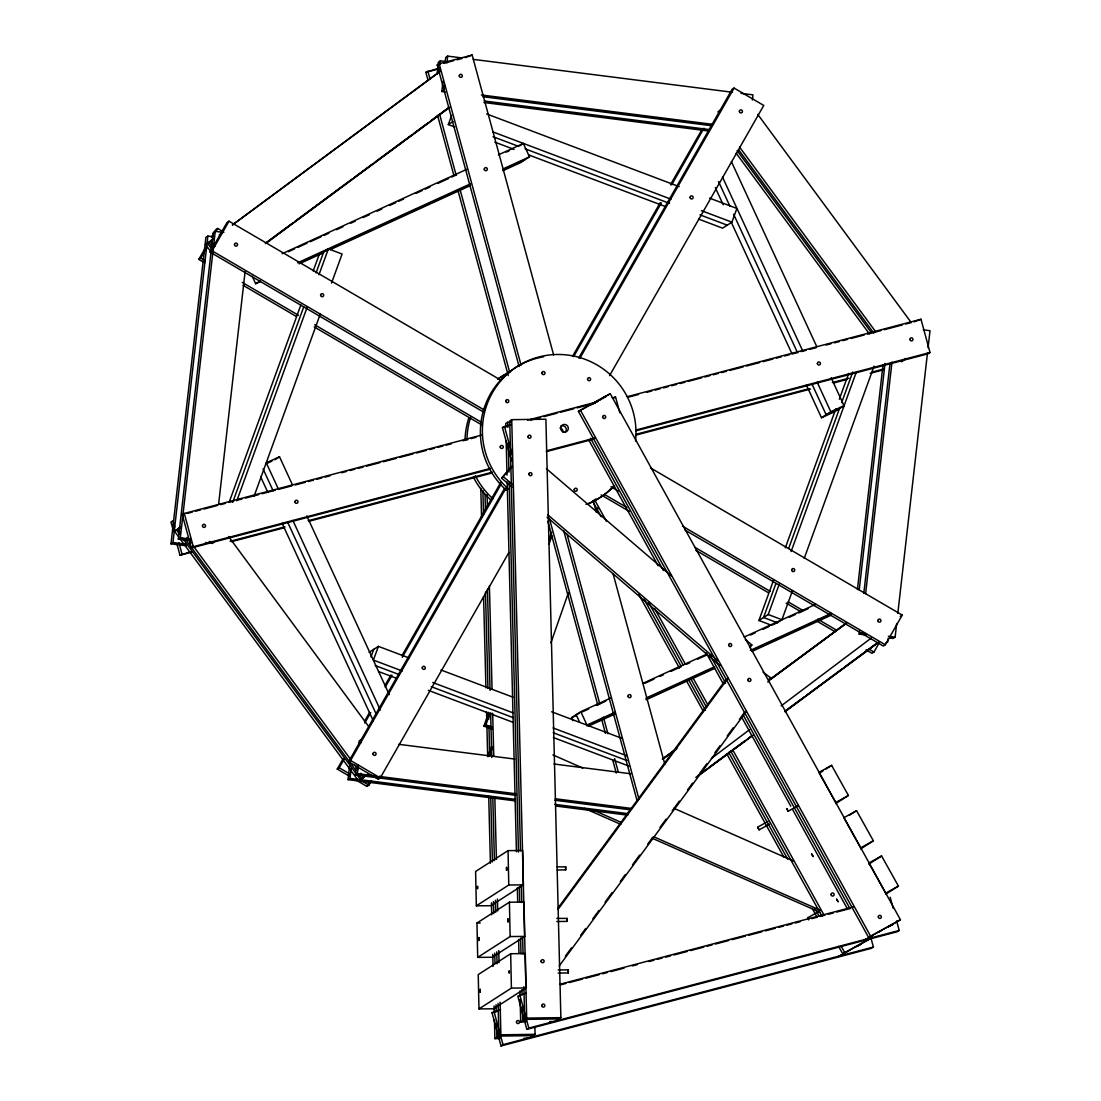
<?xml version="1.0" encoding="UTF-8"?>
<svg xmlns="http://www.w3.org/2000/svg" width="1101" height="1101" viewBox="0 0 1101 1101"><rect width="100%" height="100%" fill="white"/><g stroke="black" fill="none" stroke-linecap="round" stroke-linejoin="round"><path stroke-width="1.5" d="M757.626 827.346L759.084 829.865L769.448 824.154M759.181 829.81L757.708 827.168L767.934 821.442M788.206 811.176L786.747 808.547L788.11 811.231M808.574 919.885L807.611 917.835L819.392 911.229M811.602 854.018L813.075 856.55M813.157 856.495L811.712 853.867M836.636 899.269L838.109 901.829L836.746 899.145M186.262 545.766L170.985 543.825L205.887 237.362L207.883 236.082L212.975 236.729M170.985 543.825L172.967 542.545L207.883 236.082M190.225 540.605L178.348 539.105L213.25 232.628L215.245 231.348L223.723 232.435M178.348 539.105L180.33 537.825L215.245 231.348M218.562 504.671L245.124 271.41M515.158 800.867L348.04 779.659L349.581 766.021M348.04 779.659L350.022 778.393L351.191 768.154M515.695 795.28L355.389 774.939L356.366 766.406M358.885 744.248L359.284 740.835L361.266 739.569L360.88 742.969M437.014 74.056L438.377 62.124L440.359 60.858L445.478 61.505M355.389 774.939L357.385 773.659L358.348 765.14M438.996 72.79L439.382 69.377M439.973 64.257L440.359 60.858M445.258 91.933L441.845 91.493L443.015 81.268M445.148 62.509L445.726 57.403L447.722 56.123L461.36 57.858M444.419 85.107L443.841 90.213L441.845 91.493M446.937 62.936L447.722 56.123M752.382 99.971L752.96 94.851L741.028 93.337M857.431 589.489L883.03 364.734M859.22 589.902L885.011 363.468M865.95 634.988L859.165 634.135L859.551 630.722M863.817 593.274L889.993 363.413M865.606 593.687L891.989 362.146M888.135 638.484L887.75 641.897L885.755 643.163M889.732 638.002L893.117 638.442L895.113 637.162L896.668 623.538M897.824 613.326L927.496 352.829M928.074 347.723L930.015 330.699L923.23 329.832M478.825 937.543L478.866 940.571L478.935 937.557M506.639 870.354L506.611 867.368M506.501 867.354L506.543 870.382M480.27 992.042L480.201 989.083L480.146 992.111M508.001 921.854L507.946 918.895M565.694 866.845L565.611 869.859L565.708 866.872L557.189 866.859M567.043 918.385L567.056 921.386L567.043 918.385L556.845 918.427M491.996 729.082L483.931 726.151L488.445 713.228M548.78 540.371L551.601 532.292M483.931 726.151L485.913 724.885L489.862 713.572M549.082 543.935L551.904 535.857M550.885 642.901L568.377 592.82M596.577 512.034L598.256 507.189M229.269 501.932L300.876 304.894M313.193 270.97L319.07 254.826L328.387 248.84L342.094 254.028L331.525 283.095M232.751 502.18L303.766 306.752M316.097 272.828L323.722 251.84M236.811 500.804L307.248 306.986M318.987 274.686L328.387 248.84M254.056 496.29L320.377 313.785M454.727 126.987L448.313 124.564L451.644 115.412M370.968 656.98L373.734 649.356M408.87 657.875L378.4 646.37L373.404 660.091L402.278 671.004M698.543 219.071L722.6 228.155L731.917 222.168L736.899 208.447L709.636 198.152M771.099 625.107L758.906 620.496L773.576 580.117M785.316 547.816L835.797 408.911M839.32 399.223L848.706 373.39M775.888 583.585L763.557 617.51L777.278 622.684L781.93 619.698L792.5 590.618M788.798 548.064L839.87 407.535M841.618 402.691L852.78 372.014M758.906 620.496L768.223 614.523L779.37 583.833M791.11 551.532L856.261 372.248M804.239 558.317L874.084 366.124M487.537 756.222L491.555 746.795M488.844 756.525L492.876 747.097M507.85 918.908L507.891 921.936M568.336 972.94L568.336 969.967M204.69 262.878L198.772 259.409L205.543 247.546M211.461 237.169L215.686 229.751L217.681 228.485L223.599 231.939M198.772 259.409L200.754 258.129L206.685 247.753M209.218 243.307L210.91 240.348M215.989 231.444L217.681 228.485M483.945 412.269L210.112 252.129L227.026 222.471L229.022 221.205L501.368 380.464M210.112 252.129L212.094 250.849L229.022 221.205M572.52 356.38L660.256 202.625M670.481 184.707L701.998 129.478M349.127 776.026L337.236 769.076L343.209 758.63M364.5 721.306L369.606 712.361M384.951 685.483L390.91 675.037M401.975 655.632L500.79 482.472M573.649 356.6L661.398 202.832M671.61 184.927L703.979 128.198M337.236 769.076L339.232 767.796L344.338 758.85M364.789 723.013L370.748 712.567M385.226 687.189L392.039 675.257M402.264 657.338L501.079 484.179M578.741 358.045L732.069 89.346L734.064 88.08L763.764 105.435L609.582 375.634M508.896 552.482L380.272 777.884L378.276 779.164L348.577 761.796L504.464 488.624M579.883 358.265L734.064 88.08M348.577 761.796L350.572 760.516L506.446 487.344M356.545 780.361L366.936 786.444L369.496 781.971M366.936 786.444L368.931 785.164L371.477 780.692M378.276 779.164L379.983 776.177M866.06 649.865L871.978 653.32L873.974 652.04L879.052 643.149M684.973 530.049L883.319 646.039L885.314 644.759L902.228 615.101L650.595 467.953M558.124 907.871L726.054 679.4M558.083 909.357L728.036 678.12M565.35 956.191L571.46 947.878M580.612 935.423L585.704 928.501M592.82 918.812L598.93 910.499M605.041 902.187L612.156 892.498M620.303 881.419L625.396 874.497M632.511 864.808L639.64 855.119M647.787 844.04L652.865 837.118M659.994 827.415L666.105 819.116M672.202 810.804L679.331 801.115M687.478 790.036L692.557 783.114M699.685 773.425L706.814 763.722M714.948 752.657L720.04 745.721M727.155 736.032L733.266 727.733M739.377 719.421L744.469 712.498M559.198 965.99L746.45 711.218M767.824 682.138L770.879 677.982L762.993 672.092M512.006 487.096L501.616 478.164L511.511 466.452M501.616 478.164L512.405 466.48M749.657 647.608L751.859 645.007L745.349 639.42M711.342 758.465L749.657 729.605M781.146 705.906L871.469 637.892M212.383 253.836L205.557 244.587L213.071 239.22M232.421 224.893L439.767 71.482M211.86 246.376L208.942 242.413L213.69 239.082M219.223 234.995L221.989 232.944M232.435 225.017L440.386 71.345M266.112 242.688L292.371 223.255M295.137 221.205L351.811 179.27M354.577 177.233L372.551 163.925M375.317 161.888L411.251 135.299M414.017 133.249L427.835 123.023M430.601 120.972L448.575 107.678M265.355 243.582L449.18 107.43M265.96 243.321L449.8 107.292M717.866 111.93L720.605 109.894M178.568 536.779L174.508 531.26L180.592 526.952M179.917 531.852L177.894 529.086L180.633 527.062M901.237 361.747L903.976 359.724M901.857 361.486L905.972 358.444M180.605 539.545L358.499 780.829L365.353 775.765M358.499 780.829L365.972 775.503M358.843 774.512L361.885 778.655L367.982 774.333M662.265 759.043L676.688 748.556M770.081 679.262L846.71 622.767M662.885 758.919L676.702 748.68M770.7 679.138L846.724 622.891M663.49 758.658L675.931 749.451M768.539 680.927L845.953 623.648M697.938 775.558L706.223 769.42M708.989 767.369L744.937 740.78M747.703 738.73L751.845 735.674M785.013 711.122L804.377 696.809M807.129 694.759L841.687 669.188M844.453 667.137L876.245 643.617M695.791 777.471L752.465 735.537M785.646 710.998L878.24 642.337M697.786 776.191L753.07 735.289M784.862 711.755L878.859 642.213M428.11 80.579L425.853 72.294L439.382 67.987M519.108 366.537L437.193 65.014L439.175 63.734L472.15 55.05L553.61 354.907M472.15 55.05L465.214 57.624M205.557 244.587L207.538 243.307L212.41 249.913M208.942 242.413L210.924 241.133L214.833 246.418M448.313 124.564L452.965 121.578M252.239 276.296L255.666 283.728L260.318 280.741M519.823 145.717L523.319 143.474L529.485 156.837L520.181 162.824L503.061 170.641M481.385 435.143L184.294 513.451L182.312 514.731L191.34 547.981L490.096 469.232M274.851 459.778L279.516 456.791L292.426 484.77M174.508 531.26L176.49 529.994L179.546 534.123M177.894 529.086L179.876 527.819M176.986 544.169L180 555.262L190.294 551.794M191.34 547.981L193.322 546.702L490.427 468.393M511.139 422.178L507.726 422.233L505.731 423.513L505.813 426.94M523.883 986.716L524.695 1019.388L558.868 1018.934L560.863 1017.654L545.89 419.206L511.731 419.66L509.735 420.94L520.484 850.853M511.47 460.81L502.428 427.573L511.057 424.546M578.41 411.389L610.243 393.718L900.412 919.72L898.43 921L868.579 937.405L578.41 411.389L610.243 393.718M613.546 398.273L615.542 397.007L619.835 412.834M369.083 652.342L378.4 646.37M635.924 430.794L928.047 353.793L930.028 352.513L921 319.262L914.036 321.85M806.427 385.089L821.484 417.733L830.801 411.746L844.027 405.705L831.117 377.726M844.027 405.705L834.709 411.691L821.484 417.733M361.885 778.655L363.88 777.375L360.825 773.232M572.878 720.646L571.515 717.687L580.819 711.7L610.394 698.185M749.864 646.287L751.859 645.007M768.883 679.262L770.879 677.982M508.056 850.633L475.618 871.469L476.334 905.834L490.922 905.696L523.36 884.874L522.645 850.509L508.056 850.633L508.772 884.998L476.334 905.834M859.165 634.135L861.147 632.855L864.546 633.281M900.246 616.381L902.228 615.101M476.967 923.01L509.405 902.187L523.993 902.049L524.709 936.414L492.271 957.251L477.683 957.375L476.967 923.01L480.215 922.982M477.683 957.375L510.121 936.552L524.709 936.414M510.685 953.727L478.247 974.564L478.963 1008.929L493.551 1008.791L525.989 987.955L525.273 953.59L510.685 953.727L511.401 988.092L478.963 1008.929M820.314 772.599L823.135 770.783M825.956 768.98L831.599 765.36L848.403 795.472L835.714 803.634M870.822 937.543L873.396 947.039L871.414 948.319L501.024 1045.95L491.982 1012.7L500.625 1009.672M526.429 993.088L517.8 996.116L526.828 1029.366L897.219 931.735L899.2 930.469L896.627 920.959M520.14 999.598L520.69 1021.962L522.686 1020.682L526.099 1020.641M524.695 1019.388L526.691 1018.108L560.863 1017.654M494.432 1019.746L494.913 1038.656L496.895 1037.376L500.322 1037.335M498.079 1003.41L498.918 1036.082L500.9 1034.802L535.072 1034.334L534.893 1027.453M849.504 815.208L856.564 810.68L873.368 840.792L860.679 848.954M501.024 1045.95L503.006 1044.67L873.396 947.039M526.828 1029.366L528.81 1028.1L899.2 930.469M556.858 1020.228L554.863 1021.508L549.743 1021.577M531.067 1036.908L529.086 1038.174L523.952 1038.257M535.072 1034.334L533.09 1035.614L498.918 1036.082M868.895 864.106L881.584 855.959L898.402 886.085L885.713 894.232M840.724 955.173L838.742 956.452L841.728 954.815M838.59 946.365L842.747 953.879L871.579 937.832M866.57 938.699L864.574 939.965L872.033 935.878M868.579 937.405L900.412 919.72M831.599 765.36L818.896 772.42L835.7 802.533L848.403 795.472M788.178 811.231L798.459 805.505M856.564 810.68L843.848 817.74L860.665 847.866L873.368 840.792M881.584 855.959L868.882 863.019L885.686 893.145L898.402 886.085M842.747 953.879L872.584 937.46M846.697 951.897L849.683 950.246M857.142 946.144L861.615 943.681M856.647 946.599L861.12 944.149M592.806 403.668L606.238 396.291L590.824 404.948M878.502 932.134L881.488 930.496M888.947 926.395L893.42 923.945M888.452 926.849L892.925 924.4M282.145 253.712L467.306 169.072M498.423 154.856L523.319 143.474M288.379 251.716L294.614 248.881M297.724 247.45L307.055 243.183M310.165 241.766L321.065 236.784M324.176 235.366L328.841 233.233M336.617 229.669L342.838 226.834M350.627 223.269L355.293 221.136M363.069 217.585L369.289 214.736M377.079 211.186L381.744 209.052M389.52 205.488L395.741 202.653M398.851 201.222L403.516 199.088M415.972 193.404L422.192 190.556M425.303 189.138L429.968 187.005M437.758 183.44L448.644 178.472M451.754 177.041L456.42 174.908M506.212 152.144L509.323 150.727M297.655 262.809L470.361 183.867M503.033 168.935L529.485 156.837M299.224 262.96L470.375 184.72M503.047 169.788L524.833 159.824M255.666 283.728L260.331 281.595M299.238 263.813L322.579 253.147M330.355 249.583L470.388 185.574M279.516 456.791L266.291 462.833L278.484 489.271M267.502 463.136L271.919 461.126M839.375 408.691L826.149 414.733L811.795 383.643M643.067 683.253L706.856 654.09M744.193 637.025L815.772 604.311M579.277 713.269L576.167 714.687L579.594 722.118M582.388 711.852L588.622 709.003M596.398 705.438L605.729 701.172M644.635 683.391L653.966 679.124M660.187 676.289L663.297 674.858M671.087 671.307L680.418 667.041M686.639 664.192L689.749 662.774M697.525 659.21L706.87 654.944M750.428 635.029L755.093 632.896M762.883 629.345L769.104 626.497M772.214 625.079L778.435 622.23M789.334 617.248L795.555 614.413M798.665 612.982L807.996 608.715M571.515 717.687L576.181 715.554M615.005 712.264L586.998 725.064L580.819 711.7M646.122 698.048L714.577 666.752M750.373 650.388L831.269 613.408M587.012 725.931L613.463 713.833M646.136 698.901L714.59 667.605M751.928 650.54L831.283 614.262M588.581 726.068L615.019 713.985M646.149 699.754L714.604 668.458M751.942 651.393L831.296 615.129M437.193 65.014L440.483 64.147M443.786 63.28L453.667 60.665M456.97 59.798L461.911 58.504M425.853 72.294L435.748 69.693M527.64 420.169L597.293 401.81M612.225 397.874L615.542 397.007M502.428 427.573L507.41 426.252M530.627 420.142L540.577 417.513M543.894 416.632L557.161 413.136M560.478 412.269L573.745 408.774M577.062 407.893L595.311 403.09M627.226 396.704L921 319.262M187.28 513.41L192.262 512.103M195.579 511.222L200.561 509.914M203.878 509.034L217.158 505.538M220.475 504.671L225.457 503.35M228.774 502.483L233.756 501.161M237.073 500.294L242.055 498.973M245.372 498.106L258.652 494.597M261.969 493.73L275.25 490.22M278.567 489.353L291.848 485.858M295.164 484.977L305.128 482.348M308.445 481.481L313.427 480.16M316.744 479.293L321.726 477.972M325.043 477.105L330.025 475.783M341.64 472.728L346.622 471.421M349.939 470.54L354.921 469.232M358.238 468.352L363.22 467.044M366.537 466.163L379.817 462.668M383.134 461.787L396.415 458.291M399.732 457.41L413.013 453.915M416.329 453.034L426.293 450.419M429.61 449.538L434.592 448.231M437.909 447.35L442.891 446.043M446.208 445.162L451.19 443.854M462.805 440.785L467.787 439.478M471.104 438.597L476.086 437.29M628.547 397.103L638.511 394.475M646.81 392.286L651.792 390.979M655.109 390.098L660.091 388.791M663.408 387.91L668.39 386.602M671.706 385.722L676.688 384.414M680.005 383.533L684.987 382.226M688.304 381.345L701.585 377.849M704.901 376.982L709.884 375.661M713.2 374.794L718.182 373.473M721.499 372.606L726.481 371.285M729.798 370.418L743.079 366.908M746.395 366.041L759.676 362.546M762.993 361.665L772.957 359.036M776.274 358.169L781.256 356.848M784.573 355.981L789.555 354.66M792.871 353.793L797.853 352.471M801.17 351.604L806.152 350.283M809.469 349.416L816.102 347.668M826.067 345.04L831.049 343.732M834.365 342.851L839.347 341.544M842.664 340.663L847.646 339.356M850.963 338.475L864.244 334.979M867.56 334.098L880.841 330.603M884.158 329.722L902.407 324.919M905.738 324.038L910.706 322.731M546.619 450.791L594.719 438.115M546.289 451.63L594.389 438.955M636.254 429.954L930.028 352.513M230.123 541.293L284.898 526.856M308.129 520.732L492.367 472.164M636.529 434.166L809.152 388.667M832.384 382.542L848.981 378.166M872.226 372.042L883.842 368.986M180 555.262L191.615 552.193M231.458 541.692L284.567 527.696M309.464 521.131L492.037 473.003M636.213 435.005L810.487 389.066M833.718 382.942L846.999 379.446M870.23 373.322L883.511 369.826M559.652 984.335L853.633 906.839M560.973 984.734L565.955 983.427M569.286 982.546L582.567 979.05M585.897 978.17L599.178 974.674M602.508 973.793L607.491 972.486M610.807 971.605L624.088 968.096M632.401 965.907L637.383 964.6M649.012 961.531L653.994 960.223M657.311 959.343L662.293 958.035M665.623 957.154L670.605 955.847M673.922 954.966L687.217 951.47M690.533 950.59L703.814 947.094M707.145 946.213L712.127 944.892M715.444 944.025L728.738 940.515M732.055 939.648L745.349 936.139M748.666 935.272L761.947 931.763M765.278 930.882L775.242 928.267M778.558 927.386L783.54 926.079M786.871 925.198L791.853 923.877M795.17 923.01L800.152 921.688M811.781 918.633L816.763 917.312M820.08 916.445L825.062 915.124M828.392 914.257L833.374 912.935M836.691 912.068L849.986 908.559M491.982 1012.7L498.629 1010.952M520.69 1021.962L525.824 1021.893M494.913 1038.656L500.033 1038.587M557.216 869.969L565.666 869.886M508.772 884.998L523.36 884.874M556.886 921.523L566.96 921.399M558.138 969.967L568.254 969.871L568.254 972.94L558.166 973.064M511.401 988.092L525.989 987.955M473.306 59.371L732.509 92.264M481.357 94.975L713.269 124.413M482.775 96.682L711.287 125.679M484.22 101.003L709.319 129.574M483.945 102.503L709.044 131.06M180.33 537.825L190.514 539.118M209.19 541.486L214.296 542.132L212.3 543.412L205.515 542.545M172.967 542.545L186.551 544.279M888.314 636.295L895.113 637.162M398.782 744.331L514.745 759.043M553.968 764.011L630.708 773.755M357.385 773.659L376.143 776.04M379.556 776.466L515.97 793.78M555.193 798.762L631.933 808.492M554.918 800.248L629.951 809.772M350.022 778.393L515.433 799.381M554.656 804.349L627.983 813.653M556.074 806.07L627.694 815.153M485.913 724.885L492.367 727.224M486.67 113.94L679.166 186.633M492.918 131.914L670.963 199.157M701.433 210.663L731.917 222.168M493.069 136.717L518.736 146.419M525.149 148.841L669.518 203.355M699.988 214.86L727.266 225.168M494.831 142.139L514.084 149.406M528.521 154.856L664.853 206.341M768.223 614.523L781.93 619.698M440.95 669.986L513.135 697.25M551.629 711.783L622.203 738.441M432.762 682.51L512.956 712.801M553.06 727.94L626.841 755.809M375.166 665.513L399.223 674.596M431.303 686.707L513.107 717.604M553.211 732.743L627.006 760.612M378.538 671.527L396.181 678.188M428.261 690.313L513.272 722.407M553.376 737.56L628.754 766.021M552.963 754.928L582.787 768.085M673.826 808.258L793.119 860.899M592.902 809.909L621.157 822.378M654.118 836.925L820.506 910.362M584.631 808.423L620.744 824.36M652.136 838.205L820.094 912.33M807.694 917.78L808.698 919.184M212.094 250.849L484.454 410.123M682.524 526.182L885.314 644.759M610.972 486.766L618.363 491.101M200.754 258.129L205.199 260.731M242.206 282.379L298.454 315.271M314.735 324.781L481.99 422.605M604.573 494.5L626.786 507.492M694.869 547.307L770.356 591.457M788.123 601.834L802.918 610.491M817.726 619.147L836.966 630.405M869.529 649.452L873.974 652.04M243.17 285.379L296.458 316.537M314.225 326.928L481.481 424.738M601.105 494.913L629.235 511.359M695.846 550.321L768.374 592.723M786.128 603.114L800.936 611.771M815.731 620.427L834.985 631.685M350.572 760.516L380.272 777.884M339.232 767.796L349.623 773.879M360.013 779.962L368.931 785.164M546.413 468.709L671.238 575.823M503.597 476.898L512.694 484.701M547.803 514.828L718.141 660.985M547.114 517.222L720.054 665.61M757.749 114.38L911.243 322.579M739.528 147.039L875.735 331.8M738.551 149.695L873.754 333.08M737.147 150.589L871.345 332.598M736.184 153.245L869.35 333.864M228.595 536.517L368.89 726.784M186.991 537.467L191.065 542.986M193.088 545.738L350.668 759.442M354.728 764.961L357.784 769.104M185.009 538.747L355.788 770.383M182.587 538.265L360.495 779.549M580.392 410.123L870.574 936.125M590.494 438.239L663.449 570.497M709.87 654.655L725.628 683.212M743.037 714.769L849.986 908.642M588.498 439.519L658.137 565.763M706.223 652.921L723.632 684.478M741.881 717.549L790.793 806.221M792.445 809.221L847.164 908.408M594.912 500.391L606.527 521.434M654.668 608.564L685.372 664.151M692.846 677.665L707.792 704.709M732.688 749.781L823.988 915.041M841.412 946.599L844.728 952.599M592.916 501.671L601.215 516.699M648.53 602.33L683.391 665.431M690.864 678.945L706.622 707.489M730.692 751.061L821.993 916.321M644.016 599.123L681.368 666.724M688.841 680.239L705.438 710.296M728.683 752.355L787.614 859.028M815.001 908.6L819.144 916.115M638.718 594.389L679.386 668.004M686.859 681.519L703.456 711.563M726.688 753.635L783.967 857.294M812.18 908.38L817.162 917.394M731.394 161.627L816.763 346.622M722.476 177L802.822 351.123M817.176 382.212L830.801 411.746M718.526 181.541L730.004 206.424M733.596 214.186L797.454 352.554M715.306 187.638L723.206 204.745M731.092 221.851L792.073 353.985M306.78 515.874L389.272 694.648M292.825 520.36L380.354 710.021M263.07 468.93L273.103 490.702M287.457 521.791L376.418 714.563M260.565 476.595L267.736 492.133M282.09 523.223L373.198 720.673M890.172 897.219L893.186 908.297M593.219 500.707L596.37 512.295M613.037 573.593L664.798 764.122M439.175 63.734L521.103 365.257M567.015 534.246L639.034 799.312M563.671 530.544L637.039 800.592M427.849 71.028L430.092 79.3M439.547 114.091L456.199 175.389M459.805 188.643L509.763 372.537M549.371 518.337L599.784 703.883M603.389 717.136L607.89 733.706M614.633 758.548L618.239 771.801M437.551 115.371L453.763 175.018M457.81 189.922L508.222 375.469M547.83 521.268L597.802 705.163M601.394 718.416L605.454 733.321M612.651 759.828L616.257 773.081M504.423 426.293L512.158 454.796M519.782 994.85L528.81 1028.1M493.977 1011.42L503.006 1044.67M184.294 513.451L193.322 546.702M174.674 527.062L172.953 520.732L170.972 522.012L173.545 531.508M178.981 542.903L181.995 553.982M487.069 494.831L487.371 506.873M489.408 585.98L492.051 689.157M492.67 713.228L493.771 756.222M494.831 797.496L496.413 859.399M497.432 898.953L497.735 910.995M498.753 950.548L499.056 962.577M500.074 1002.13L500.9 1034.802M485.032 494.39L485.431 509.859M487.468 588.966L490.055 690.437M490.633 712.787L491.775 757.502M492.794 797.055L494.418 860.679M495.436 900.233L495.739 912.275M496.757 951.828L497.074 963.857M482.885 490.523L483.504 514.594M485.486 591.98L487.949 688.29M488.569 712.361L488.748 719.242M488.927 726.123L489.67 755.355M490.771 798.349L492.408 861.973M493.413 901.526L493.73 913.569M494.748 953.122L495.01 963.43M496.069 1004.704L496.234 1011.585M496.551 1023.627L496.895 1037.376M480.807 488.362L481.564 517.594M483.587 596.701L485.926 687.85M486.546 711.92L486.766 720.522M486.89 725.683L487.688 756.635M488.706 796.188L490.413 863.253M491.431 902.806L491.734 914.848M492.753 954.388L493.069 966.43M494.074 1005.984L494.253 1012.865M511.731 419.66L526.691 1018.108M521.351 885.245L521.778 902.448M522.631 936.841L523.071 954.044M507.726 422.233L507.85 427.394M508.235 442.863L508.965 472.095M509.226 482.417L518.475 852.146M519.328 886.553L519.713 902.022M520.622 938.135L521.007 953.617M521.915 989.73L522.039 994.891M522.342 1006.92L522.686 1020.682M506.157 440.703L507.024 475.095M507.189 481.977L516.438 851.706M517.346 887.819L517.69 901.581M518.626 939.414L518.97 953.177M519.92 991.01L520.044 996.171M509.405 902.187L510.121 936.552M560.836 426.046A3.881 3.826 57.3 0 1 565.391 432.142M614.592 485.83A77.524 76.519 57.3 0 1 586.049 504.341M508.29 488.913A77.524 76.519 57.3 0 1 531.508 359.325A77.524 76.519 57.3 0 1 635.525 441.033M613.67 485.968A77.524 76.519 57.3 0 1 588.03 504.052M506.295 490.193A77.524 76.519 57.3 0 1 483.229 411.237A77.524 76.519 57.3 0 1 543.633 356.793M559.982 427.917A3.881 3.826 57.3 0 1 562.996 432.156M490.922 500.06A77.524 76.519 57.3 0 1 473.32 476.967M465.049 439.533A77.524 76.519 57.3 0 1 468.709 418.297M498.12 378.813A77.524 76.519 57.3 0 1 508.387 372.922M593.879 500.239A77.524 76.519 57.3 0 1 591.567 502.262M492.918 498.781A77.524 76.519 57.3 0 1 475.315 475.687M467.003 439.767A77.524 76.519 57.3 0 1 470.691 417.018M497.666 379.281A77.524 76.519 57.3 0 1 509.047 372.276M595.861 498.959A77.524 76.519 57.3 0 1 592.379 501.96M477.339 887.31C477.683 892.127 477.917 883.14 477.339 887.31M508.992 971.756C509.336 976.601 509.557 967.586 508.992 971.756M747.854 679.909A1.555 1.528 57.3 0 0 750.139 681.299A1.555 1.528 57.3 0 0 750.18 678.629A1.555 1.528 57.3 0 0 747.854 679.909M877.869 620.661A1.555 1.528 57.3 0 0 880.222 621.955A1.555 1.528 57.3 0 0 880.139 619.271A1.555 1.528 57.3 0 0 877.869 620.661M372.991 753.882A1.555 1.528 57.3 0 0 375.345 755.176A1.555 1.528 57.3 0 0 375.262 752.492A1.555 1.528 57.3 0 0 372.991 753.882M234.499 244.642A1.555 1.528 57.3 0 0 236.839 245.936A1.555 1.528 57.3 0 0 236.77 243.266A1.555 1.528 57.3 0 0 234.499 244.642M909.908 339.411A1.555 1.528 57.3 0 0 912.247 340.704A1.555 1.528 57.3 0 0 912.178 338.035A1.555 1.528 57.3 0 0 909.908 339.411M202.46 525.879A1.555 1.528 57.3 0 0 204.814 527.186A1.555 1.528 57.3 0 0 204.731 524.503A1.555 1.528 57.3 0 0 202.46 525.879M739.377 111.421A1.555 1.528 57.3 0 0 741.716 112.715A1.555 1.528 57.3 0 0 741.647 110.045A1.555 1.528 57.3 0 0 739.377 111.421M459.255 75.873A1.555 1.528 57.3 0 0 461.594 77.166A1.555 1.528 57.3 0 0 461.525 74.496A1.555 1.528 57.3 0 0 459.255 75.873M484.275 169.182A1.555 1.528 57.3 0 0 486.628 170.476A1.555 1.528 57.3 0 0 486.546 167.792A1.555 1.528 57.3 0 0 484.275 169.182M320.611 295.247A1.555 1.528 57.3 0 0 322.951 296.541A1.555 1.528 57.3 0 0 322.868 293.871A1.555 1.528 57.3 0 0 320.611 295.247M294.917 501.822A1.555 1.528 57.3 0 0 297.256 503.116A1.555 1.528 57.3 0 0 297.187 500.432A1.555 1.528 57.3 0 0 294.917 501.822M422.261 667.88A1.555 1.528 57.3 0 0 424.601 669.174A1.555 1.528 57.3 0 0 424.518 666.504A1.555 1.528 57.3 0 0 422.261 667.88M628.024 696.162A1.555 1.528 57.3 0 0 630.378 697.456A1.555 1.528 57.3 0 0 630.295 694.786A1.555 1.528 57.3 0 0 628.024 696.162M791.702 570.098A1.555 1.528 57.3 0 0 794.041 571.391A1.555 1.528 57.3 0 0 793.959 568.722A1.555 1.528 57.3 0 0 791.702 570.098M817.396 363.523A1.555 1.528 57.3 0 0 819.736 364.816A1.555 1.528 57.3 0 0 819.653 362.146A1.555 1.528 57.3 0 0 817.396 363.523M690.052 197.451A1.555 1.528 57.3 0 0 692.391 198.758A1.555 1.528 57.3 0 0 692.323 196.074A1.555 1.528 57.3 0 0 690.052 197.451M541.912 373.101A1.555 1.528 57.3 0 0 544.252 374.409A1.555 1.528 57.3 0 0 544.183 371.725A1.555 1.528 57.3 0 0 541.912 373.101M505.744 401.177A1.555 1.528 57.3 0 0 508.084 402.471A1.555 1.528 57.3 0 0 508.001 399.801A1.555 1.528 57.3 0 0 505.744 401.177M500.212 446.978A1.555 1.528 57.3 0 0 502.551 448.286A1.555 1.528 57.3 0 0 502.469 445.602A1.555 1.528 57.3 0 0 500.212 446.978M574.185 489.794A1.555 1.528 57.3 0 0 576.525 491.087A1.555 1.528 57.3 0 0 576.456 488.417A1.555 1.528 57.3 0 0 574.185 489.794M587.535 379.212A1.555 1.528 57.3 0 0 589.888 380.506A1.555 1.528 57.3 0 0 589.806 377.836A1.555 1.528 57.3 0 0 587.535 379.212M878.309 916.899A1.555 1.528 57.3 0 0 880.649 918.206A1.555 1.528 57.3 0 0 880.58 915.537A1.555 1.528 57.3 0 0 878.309 916.899M541.073 961.214A1.555 1.528 57.3 0 0 543.399 962.522A1.555 1.528 57.3 0 0 543.343 959.852A1.555 1.528 57.3 0 0 541.073 961.214M541.775 1005.598A1.555 1.528 57.3 0 0 544.1 1006.92A1.555 1.528 57.3 0 0 544.045 1004.236A1.555 1.528 57.3 0 0 541.775 1005.598M560.657 428.317A3.881 3.826 57.3 0 0 566.492 431.592A3.881 3.826 57.3 0 0 566.341 424.903A3.881 3.826 57.3 0 0 560.657 428.317M528.893 474.187A1.555 1.528 57.3 0 0 531.232 475.508A1.555 1.528 57.3 0 0 531.164 472.824A1.555 1.528 57.3 0 0 528.893 474.187M527.957 436.753A1.555 1.528 57.3 0 0 530.297 438.06A1.555 1.528 57.3 0 0 530.228 435.39A1.555 1.528 57.3 0 0 527.957 436.753M602.632 416.99A1.555 1.528 57.3 0 0 604.972 418.311A1.555 1.528 57.3 0 0 604.903 415.627A1.555 1.528 57.3 0 0 602.632 416.99M516.452 1022.058A1.555 1.528 57.3 0 0 518.777 1023.366A1.555 1.528 57.3 0 0 518.722 1020.696A1.555 1.528 57.3 0 0 516.452 1022.058M831.076 894.549A1.555 1.528 57.3 0 0 833.416 895.856A1.555 1.528 57.3 0 0 833.361 893.186A1.555 1.528 57.3 0 0 831.076 894.549M728.628 645.007A1.555 1.528 57.3 0 0 730.913 646.397A1.555 1.528 57.3 0 0 730.954 643.727A1.555 1.528 57.3 0 0 728.628 645.007"/></g></svg>
